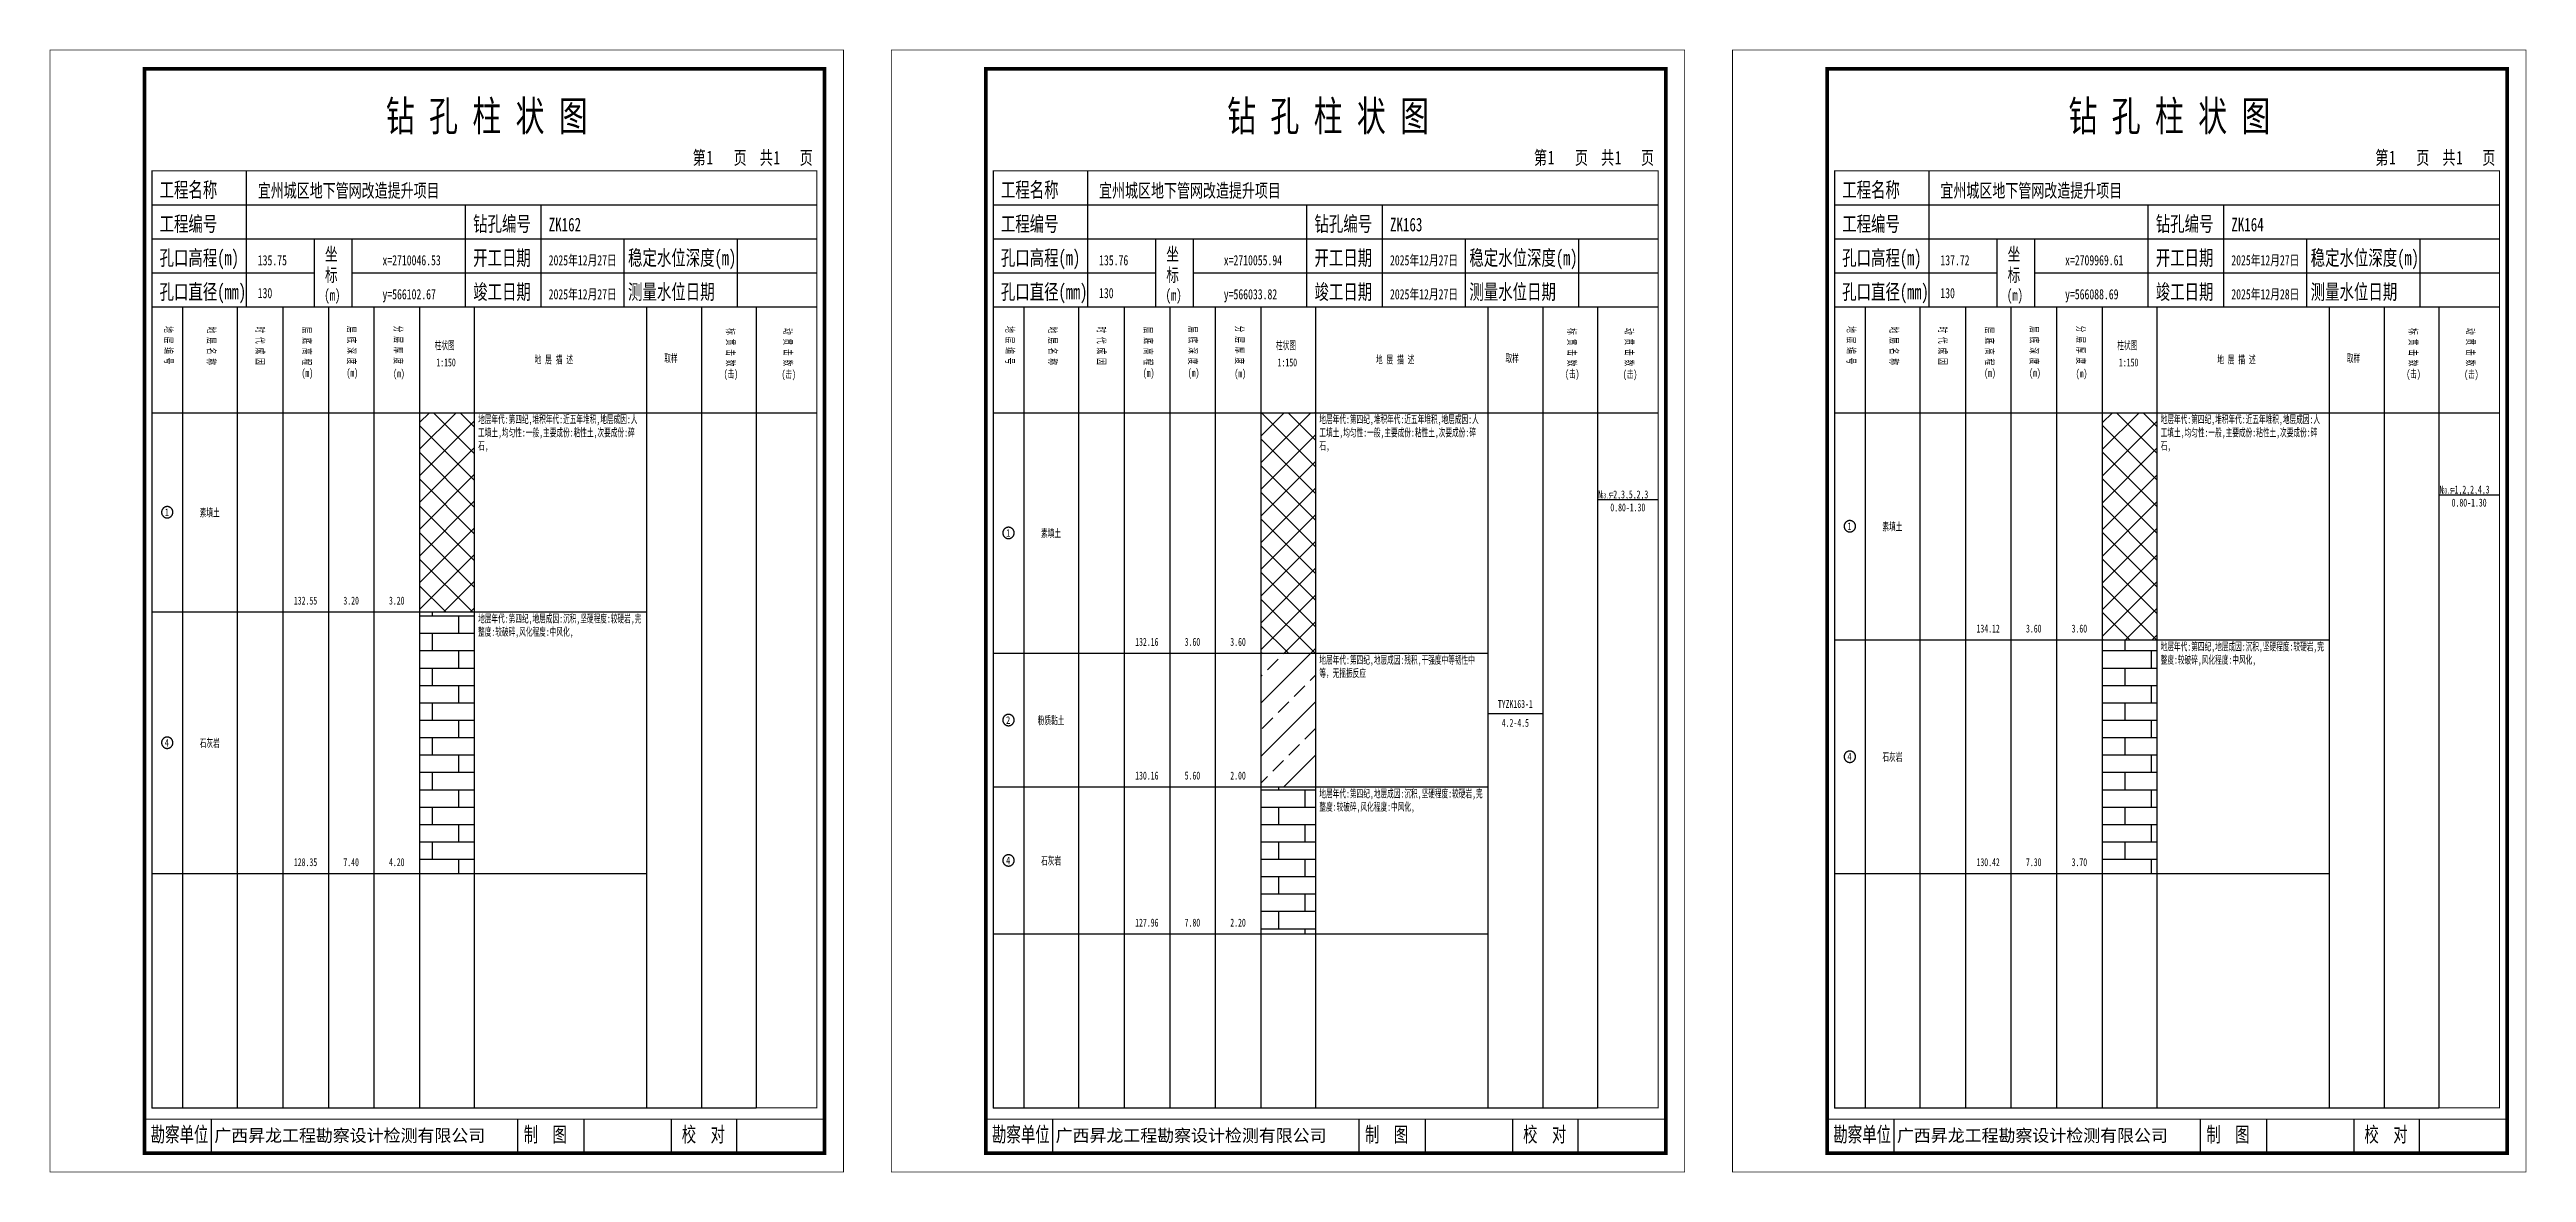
# Model space of a CAD drawing. Header units: millimetres. Extents: x 0 to 2711117, y 0 to 567555.
# Drawn here: x 38525 to 39180, y 0 to 297 of the extents above; entities that cross this region are included whole.
import ezdxf
from ezdxf.enums import TextEntityAlignment as Align

# ---------------------------------------------------------------- set-up
doc = ezdxf.new("R2010")
doc.units = ezdxf.units.MM
doc.layers.add('GICAD_POU_TEXTS', color=7, linetype='Continuous')
doc.layers.add('勘察点图例', color=7, linetype='Continuous')
doc.styles.add('HEAD_FONT', font='simfang.ttf', dxfattribs={"width": 0.6})
doc.styles.add('HEAD_FONT2', font='simfang.ttf', dxfattribs={"width": 0.6})
doc.styles.add('HT', font='simhei.ttf')
doc.styles.add('LZ_FONT', font='simfang.ttf', dxfattribs={"width": 0.7, "height": 8})
doc.styles.add('成果图图块', font='simfang.ttf', dxfattribs={"height": 2.5})
doc.styles.add('成果图表体', font='simfang.ttf', dxfattribs={"width": 0.6, "height": 2.1})
pattern_1 = [(45, (0, 0), (-3.5355339, 3.5355339), []), (135, (0, 0), (-3.5355339, -3.5355339), [])]
pattern_2 = [(0, (0, 0), (0, 4.6), []), (90, (0, 0), (-7, 4.6), [4.6, -4.6])]

# ---------------------------------------------------------------- blocks, each defined once
blk = doc.blocks.new('ZK162')
for p, q in [((52, 229), (52, 265)), ((27, 256), (203, 256)), ((110, 229), (110, 256)), ((130, 229), (130, 256)), ((27, 247), (203, 247)), ((70, 229), (70, 247)), ((80, 229), (80, 247)), ((152, 229), (152, 247)), ((182, 229), (182, 247)), ((27, 238), (70, 238)), ((80, 238), (203, 238)), ((27, 229), (35.05, 229)), ((35.05, 229), (35.05, 17)), ((35.05, 229), (49.53, 229)), ((49.53, 229), (49.53, 17)), ((49.53, 229), (61.6, 229)), ((61.6, 229), (61.6, 17)), ((61.6, 229), (73.68, 229)), ((73.68, 229), (73.68, 17)), ((73.68, 229), (85.75, 229)), ((85.75, 229), (85.75, 17)), ((85.75, 229), (97.82, 229)), ((97.82, 229), (97.82, 17)), ((97.82, 229), (112.3, 229)), ((112.3, 229), (112.3, 17)), ((112.3, 229), (157.93, 229)), ((157.93, 229), (157.93, 17)), ((157.93, 229), (172.42, 229)), ((172.42, 229), (172.42, 17)), ((172.42, 229), (186.9, 229)), ((186.9, 229), (186.9, 17)), ((186.9, 229), (203, 229)), ((27, 201), (203, 201)), ((27, 17), (35.05, 17)), ((35.05, 17), (49.53, 17)), ((42.74, 4.95), (42.74, 13.95)), ((42.74, 4.95), (42.74, 13.95)), ((49.53, 17), (61.6, 17)), ((61.6, 17), (73.68, 17)), ((73.68, 17), (85.75, 17)), ((85.75, 17), (97.82, 17)), ((97.82, 17), (112.3, 17)), ((112.3, 17), (157.93, 17)), ((123.83, 4.95), (123.83, 13.95)), ((141.38, 4.95), (141.38, 13.95)), ((157.93, 17), (172.42, 17)), ((164.48, 4.95), (164.48, 13.95)), ((172.42, 17), (186.9, 17)), ((181.84, 4.95), (181.84, 13.95)), ((181.84, 4.95), (181.84, 13.95))]:
    blk.add_line(p, q)
for points, const_width in [([(0, 0), (210, 0), (210, 297), (0, 297)], 0.25), ([(25, 5), (205, 5), (205, 292), (25, 292)], 1), ([(27, 265), (203, 265), (203, 17), (27, 17)], 0.3)]:
    blk.add_lwpolyline(points, close=True, dxfattribs=dict(const_width=const_width))
at = {"const_width": 0.3}
for points in [[(27, 229), (203, 229)], [(25, 14), (205, 14)]]:
    blk.add_lwpolyline(points, dxfattribs=at)
at = {"style": 'LZ_FONT', "width": 0.7}
for s, height, p in [('钻 孔 柱 状 图', 8, (88.9, 275.54)), ('第', 3.6, (170.12, 266.7)), ('1', 3.6, (173.78, 266.75)), ('页', 3.6, (180.96, 266.7)), ('共', 3.6, (187.88, 266.7)), ('1', 3.6, (191.54, 266.7)), ('页', 3.6, (198.44, 266.7)), ('工程名称', 4, (29, 258)), ('宜州城区地下管网改造提升项目', 3.6, (55, 258)), ('工程编号', 4, (29, 249)), ('钻孔编号', 4, (112, 249)), ('ZK162', 3.6, (132, 249)), ('孔口高程(m)', 4, (29, 240)), ('135.75', 2.7, (55, 240)), ('坐', 3.5, (72.79, 241.24)), ('x=2710046.53', 2.7, (88, 240)), ('开工日期', 4, (112, 240)), ('2025年12月27日', 2.7, (132, 240)), ('稳定水位深度(m)', 4, (153, 240)), ('标', 3.5, (72.79, 235.7)), ('孔口直径(mm)', 4, (29, 231)), ('130', 2.7, (54.98, 231.31)), ('(m) ', 3, (72.59, 230.65)), ('y=566102.67', 2.7, (88, 231)), ('竣工日期', 4, (112, 231)), ('2025年12月27日', 2.7, (132, 231)), ('测量水位日期', 4, (153, 231)), ('勘察单位', 4, (26.65, 7.95)), ('制  图', 4, (125.4, 7.95)), ('校  对', 4, (167.22, 7.95))]:
    blk.add_text(s, height=height, dxfattribs=at).set_placement(p)
at = {"style": 'HT'}
blk.add_text('广西昇龙工程勘察设计检测有限公司', height=3.2865, dxfattribs=at).set_placement((43.48, 8.02))
at = {"char_height": 2.1, "width": 22.806, "attachment_point": 1, "rotation": 270, "style": 'HEAD_FONT'}
for s, insert in [('地 层 编 号', (32.46, 223.92)), ('地 层 名 称', (43.79, 223.76)), ('时 代 成 因', (56.67, 223.83)), ('层 底 高 程', (69.07, 223.71)), ('层 底 深 度', (80.9, 223.91)), ('分 层 厚 度', (93.26, 224.01)), ('标 贯 击 数', (181.21, 223.37)), ('动 贯 击 数', (196.38, 223.43))]:
    blk.add_mtext(s, dxfattribs=dict(at, insert=insert))
at = {"char_height": 2.1, "attachment_point": 1}
for s, insert, width, style in [('柱状图', (101.82, 219.87), 7.855, 'HEAD_FONT2'), ('地 层 描 述', (128.29, 216.11), 22.0781, 'HEAD_FONT2'), ('取样', (162.58, 216.44), 7.855, 'HEAD_FONT2'), ('(m)', (66.58, 212.56), 4.7944, 'HEAD_FONT'), ('(m)', (78.47, 212.61), 4.7944, 'HEAD_FONT'), ('(m)', (90.81, 212.43), 4.7944, 'HEAD_FONT'), ('1:150', (102.26, 215.36), 6.9223, 'HEAD_FONT2'), ('(击)', (178.33, 212.31), 7.855, 'HEAD_FONT2'), ('(击)', (193.64, 212.22), 7.855, 'HEAD_FONT2')]:
    blk.add_mtext(s, dxfattribs=dict(at, insert=insert, width=width, style=style))
blk = doc.blocks.new('ZK162_0')
at = {"color": 7}
blk.add_polyline3d([(-1.5, 0.02, 0), (-1.5, -0.06, 0), (-1.49, -0.13, 0), (-1.48, -0.2, 0), (-1.47, -0.28, 0), (-1.46, -0.35, 0), (-1.44, -0.42, 0), (-1.41, -0.49, 0), (-1.39, -0.56, 0), (-1.36, -0.63, 0), (-1.32, -0.69, 0), (-1.29, -0.76, 0), (-1.25, -0.82, 0), (-1.2, -0.88, 0), (-1.16, -0.94, 0), (-1.11, -0.99, 0), (-1.06, -1.04, 0), (-1.01, -1.1, 0), (-0.95, -1.14, 0), (-0.89, -1.19, 0), (-0.83, -1.23, 0), (-0.77, -1.27, 0), (-0.71, -1.31, 0), (-0.64, -1.34, 0), (-0.57, -1.37, 0), (-0.51, -1.4, 0), (-0.44, -1.42, 0), (-0.36, -1.44, 0), (-0.29, -1.46, 0), (-0.22, -1.47, 0), (-0.15, -1.48, 0), (-0.07, -1.48, 0), (0, -1.48, 0), (0.07, -1.48, 0), (0.15, -1.48, 0), (0.22, -1.47, 0), (0.29, -1.46, 0), (0.36, -1.44, 0), (0.44, -1.42, 0), (0.51, -1.4, 0), (0.57, -1.37, 0), (0.64, -1.34, 0), (0.71, -1.31, 0), (0.77, -1.27, 0), (0.83, -1.23, 0), (0.89, -1.19, 0), (0.95, -1.14, 0), (1.01, -1.1, 0), (1.06, -1.04, 0), (1.11, -0.99, 0), (1.16, -0.94, 0), (1.2, -0.88, 0), (1.25, -0.82, 0), (1.29, -0.76, 0), (1.32, -0.69, 0), (1.36, -0.63, 0), (1.39, -0.56, 0), (1.41, -0.49, 0), (1.44, -0.42, 0), (1.46, -0.35, 0), (1.47, -0.28, 0), (1.48, -0.2, 0), (1.49, -0.13, 0), (1.5, -0.06, 0), (1.5, 0.02, 0), (1.5, 0.09, 0), (1.49, 0.16, 0), (1.48, 0.24, 0), (1.47, 0.31, 0), (1.46, 0.38, 0), (1.44, 0.45, 0), (1.41, 0.52, 0), (1.39, 0.59, 0), (1.36, 0.66, 0), (1.32, 0.72, 0), (1.29, 0.79, 0), (1.25, 0.85, 0), (1.2, 0.91, 0), (1.16, 0.97, 0), (1.11, 1.02, 0), (1.06, 1.08, 0), (1.01, 1.13, 0), (0.95, 1.18, 0), (0.89, 1.22, 0), (0.83, 1.26, 0), (0.77, 1.3, 0), (0.71, 1.34, 0), (0.64, 1.37, 0), (0.57, 1.4, 0), (0.51, 1.43, 0), (0.44, 1.45, 0), (0.36, 1.47, 0), (0.29, 1.49, 0), (0.22, 1.5, 0), (0.15, 1.51, 0), (0.07, 1.51, 0), (0, 1.52, 0), (-0.07, 1.51, 0), (-0.15, 1.51, 0), (-0.22, 1.5, 0), (-0.29, 1.49, 0), (-0.36, 1.47, 0), (-0.44, 1.45, 0), (-0.51, 1.43, 0), (-0.57, 1.4, 0), (-0.64, 1.37, 0), (-0.71, 1.34, 0), (-0.77, 1.3, 0), (-0.83, 1.26, 0), (-0.89, 1.22, 0), (-0.95, 1.18, 0), (-1.01, 1.13, 0), (-1.06, 1.08, 0), (-1.11, 1.02, 0), (-1.16, 0.97, 0), (-1.2, 0.91, 0), (-1.25, 0.85, 0), (-1.29, 0.79, 0), (-1.32, 0.72, 0), (-1.36, 0.66, 0), (-1.39, 0.59, 0), (-1.41, 0.52, 0), (-1.44, 0.45, 0), (-1.46, 0.38, 0), (-1.47, 0.31, 0), (-1.48, 0.24, 0), (-1.49, 0.16, 0), (-1.5, 0.09, 0), (-1.5, 0.02, 0)], dxfattribs=at)
at = {"layer": 'GICAD_POU_TEXTS', "color": 7, "style": '成果图图块', "width": 0.7}
blk.add_text('1', height=2, dxfattribs=at).set_placement((-0.09, -0.99), align=Align.CENTER)
blk = doc.blocks.new('ZK162_1')
at = {"color": 7}
blk.add_polyline3d([(-1.5, 0.02, 0), (-1.5, -0.06, 0), (-1.49, -0.13, 0), (-1.48, -0.2, 0), (-1.47, -0.28, 0), (-1.46, -0.35, 0), (-1.44, -0.42, 0), (-1.41, -0.49, 0), (-1.39, -0.56, 0), (-1.36, -0.63, 0), (-1.32, -0.69, 0), (-1.29, -0.76, 0), (-1.25, -0.82, 0), (-1.2, -0.88, 0), (-1.16, -0.94, 0), (-1.11, -0.99, 0), (-1.06, -1.04, 0), (-1.01, -1.1, 0), (-0.95, -1.14, 0), (-0.89, -1.19, 0), (-0.83, -1.23, 0), (-0.77, -1.27, 0), (-0.71, -1.31, 0), (-0.64, -1.34, 0), (-0.57, -1.37, 0), (-0.51, -1.4, 0), (-0.44, -1.42, 0), (-0.36, -1.44, 0), (-0.29, -1.46, 0), (-0.22, -1.47, 0), (-0.15, -1.48, 0), (-0.07, -1.48, 0), (0, -1.48, 0), (0.07, -1.48, 0), (0.15, -1.48, 0), (0.22, -1.47, 0), (0.29, -1.46, 0), (0.36, -1.44, 0), (0.44, -1.42, 0), (0.51, -1.4, 0), (0.57, -1.37, 0), (0.64, -1.34, 0), (0.71, -1.31, 0), (0.77, -1.27, 0), (0.83, -1.23, 0), (0.89, -1.19, 0), (0.95, -1.14, 0), (1.01, -1.1, 0), (1.06, -1.04, 0), (1.11, -0.99, 0), (1.16, -0.94, 0), (1.2, -0.88, 0), (1.25, -0.82, 0), (1.29, -0.76, 0), (1.32, -0.69, 0), (1.36, -0.63, 0), (1.39, -0.56, 0), (1.41, -0.49, 0), (1.44, -0.42, 0), (1.46, -0.35, 0), (1.47, -0.28, 0), (1.48, -0.2, 0), (1.49, -0.13, 0), (1.5, -0.06, 0), (1.5, 0.02, 0), (1.5, 0.09, 0), (1.49, 0.16, 0), (1.48, 0.24, 0), (1.47, 0.31, 0), (1.46, 0.38, 0), (1.44, 0.45, 0), (1.41, 0.52, 0), (1.39, 0.59, 0), (1.36, 0.66, 0), (1.32, 0.72, 0), (1.29, 0.79, 0), (1.25, 0.85, 0), (1.2, 0.91, 0), (1.16, 0.97, 0), (1.11, 1.02, 0), (1.06, 1.08, 0), (1.01, 1.13, 0), (0.95, 1.18, 0), (0.89, 1.22, 0), (0.83, 1.26, 0), (0.77, 1.3, 0), (0.71, 1.34, 0), (0.64, 1.37, 0), (0.57, 1.4, 0), (0.51, 1.43, 0), (0.44, 1.45, 0), (0.36, 1.47, 0), (0.29, 1.49, 0), (0.22, 1.5, 0), (0.15, 1.51, 0), (0.07, 1.51, 0), (0, 1.52, 0), (-0.07, 1.51, 0), (-0.15, 1.51, 0), (-0.22, 1.5, 0), (-0.29, 1.49, 0), (-0.36, 1.47, 0), (-0.44, 1.45, 0), (-0.51, 1.43, 0), (-0.57, 1.4, 0), (-0.64, 1.37, 0), (-0.71, 1.34, 0), (-0.77, 1.3, 0), (-0.83, 1.26, 0), (-0.89, 1.22, 0), (-0.95, 1.18, 0), (-1.01, 1.13, 0), (-1.06, 1.08, 0), (-1.11, 1.02, 0), (-1.16, 0.97, 0), (-1.2, 0.91, 0), (-1.25, 0.85, 0), (-1.29, 0.79, 0), (-1.32, 0.72, 0), (-1.36, 0.66, 0), (-1.39, 0.59, 0), (-1.41, 0.52, 0), (-1.44, 0.45, 0), (-1.46, 0.38, 0), (-1.47, 0.31, 0), (-1.48, 0.24, 0), (-1.49, 0.16, 0), (-1.5, 0.09, 0), (-1.5, 0.02, 0)], dxfattribs=at)
at = {"layer": 'GICAD_POU_TEXTS', "color": 7, "style": '成果图图块', "width": 0.7}
blk.add_text('4', height=2, dxfattribs=at).set_placement((-0.09, -0.99), align=Align.CENTER)
blk = doc.blocks.new('ZK163')
for p, q in [((52, 229), (52, 265)), ((27, 256), (203, 256)), ((110, 229), (110, 256)), ((130, 229), (130, 256)), ((27, 247), (203, 247)), ((70, 229), (70, 247)), ((80, 229), (80, 247)), ((152, 229), (152, 247)), ((182, 229), (182, 247)), ((27, 238), (70, 238)), ((80, 238), (203, 238)), ((27, 229), (35.05, 229)), ((35.05, 229), (35.05, 17)), ((35.05, 229), (49.53, 229)), ((49.53, 229), (49.53, 17)), ((49.53, 229), (61.6, 229)), ((61.6, 229), (61.6, 17)), ((61.6, 229), (73.68, 229)), ((73.68, 229), (73.68, 17)), ((73.68, 229), (85.75, 229)), ((85.75, 229), (85.75, 17)), ((85.75, 229), (97.82, 229)), ((97.82, 229), (97.82, 17)), ((97.82, 229), (112.3, 229)), ((112.3, 229), (112.3, 17)), ((112.3, 229), (157.93, 229)), ((157.93, 229), (157.93, 17)), ((157.93, 229), (172.42, 229)), ((172.42, 229), (172.42, 17)), ((172.42, 229), (186.9, 229)), ((186.9, 229), (186.9, 17)), ((186.9, 229), (203, 229)), ((27, 201), (203, 201)), ((27, 17), (35.05, 17)), ((35.05, 17), (49.53, 17)), ((42.74, 4.95), (42.74, 13.95)), ((42.74, 4.95), (42.74, 13.95)), ((49.53, 17), (61.6, 17)), ((61.6, 17), (73.68, 17)), ((73.68, 17), (85.75, 17)), ((85.75, 17), (97.82, 17)), ((97.82, 17), (112.3, 17)), ((112.3, 17), (157.93, 17)), ((123.83, 4.95), (123.83, 13.95)), ((141.38, 4.95), (141.38, 13.95)), ((157.93, 17), (172.42, 17)), ((164.48, 4.95), (164.48, 13.95)), ((172.42, 17), (186.9, 17)), ((181.84, 4.95), (181.84, 13.95)), ((181.84, 4.95), (181.84, 13.95))]:
    blk.add_line(p, q)
for points, const_width in [([(0, 0), (210, 0), (210, 297), (0, 297)], 0.25), ([(25, 5), (205, 5), (205, 292), (25, 292)], 1), ([(27, 265), (203, 265), (203, 17), (27, 17)], 0.3)]:
    blk.add_lwpolyline(points, close=True, dxfattribs=dict(const_width=const_width))
at = {"const_width": 0.3}
for points in [[(27, 229), (203, 229)], [(25, 14), (205, 14)]]:
    blk.add_lwpolyline(points, dxfattribs=at)
at = {"style": 'LZ_FONT', "width": 0.7}
for s, height, p in [('钻 孔 柱 状 图', 8, (88.9, 275.54)), ('第', 3.6, (170.12, 266.7)), ('1', 3.6, (173.78, 266.75)), ('页', 3.6, (180.96, 266.7)), ('共', 3.6, (187.88, 266.7)), ('1', 3.6, (191.54, 266.7)), ('页', 3.6, (198.44, 266.7)), ('工程名称', 4, (29, 258)), ('宜州城区地下管网改造提升项目', 3.6, (55, 258)), ('工程编号', 4, (29, 249)), ('钻孔编号', 4, (112, 249)), ('ZK163', 3.6, (132, 249)), ('孔口高程(m)', 4, (29, 240)), ('135.76', 2.7, (55, 240)), ('坐', 3.5, (72.79, 241.24)), ('x=2710055.94', 2.7, (88, 240)), ('开工日期', 4, (112, 240)), ('2025年12月27日', 2.7, (132, 240)), ('稳定水位深度(m)', 4, (153, 240)), ('标', 3.5, (72.79, 235.7)), ('孔口直径(mm)', 4, (29, 231)), ('130', 2.7, (54.98, 231.31)), ('(m) ', 3, (72.59, 230.65)), ('y=566033.82', 2.7, (88, 231)), ('竣工日期', 4, (112, 231)), ('2025年12月27日', 2.7, (132, 231)), ('测量水位日期', 4, (153, 231)), ('勘察单位', 4, (26.65, 7.95)), ('制  图', 4, (125.4, 7.95)), ('校  对', 4, (167.22, 7.95))]:
    blk.add_text(s, height=height, dxfattribs=at).set_placement(p)
at = {"style": 'HT'}
blk.add_text('广西昇龙工程勘察设计检测有限公司', height=3.2865, dxfattribs=at).set_placement((43.48, 8.02))
at = {"char_height": 2.1, "width": 22.806, "attachment_point": 1, "rotation": 270, "style": 'HEAD_FONT'}
for s, insert in [('地 层 编 号', (32.46, 223.92)), ('地 层 名 称', (43.79, 223.76)), ('时 代 成 因', (56.67, 223.83)), ('层 底 高 程', (69.07, 223.71)), ('层 底 深 度', (80.9, 223.91)), ('分 层 厚 度', (93.26, 224.01)), ('标 贯 击 数', (181.21, 223.37)), ('动 贯 击 数', (196.38, 223.43))]:
    blk.add_mtext(s, dxfattribs=dict(at, insert=insert))
at = {"char_height": 2.1, "attachment_point": 1}
for s, insert, width, style in [('柱状图', (101.82, 219.87), 7.855, 'HEAD_FONT2'), ('地 层 描 述', (128.29, 216.11), 22.0781, 'HEAD_FONT2'), ('取样', (162.58, 216.44), 7.855, 'HEAD_FONT2'), ('(m)', (66.58, 212.56), 4.7944, 'HEAD_FONT'), ('(m)', (78.47, 212.61), 4.7944, 'HEAD_FONT'), ('(m)', (90.81, 212.43), 4.7944, 'HEAD_FONT'), ('1:150', (102.26, 215.36), 6.9223, 'HEAD_FONT2'), ('(击)', (178.33, 212.31), 7.855, 'HEAD_FONT2'), ('(击)', (193.64, 212.22), 7.855, 'HEAD_FONT2')]:
    blk.add_mtext(s, dxfattribs=dict(at, insert=insert, width=width, style=style))
blk = doc.blocks.new('ZK163_0')
at = {"color": 7}
blk.add_polyline3d([(-1.5, 0.02, 0), (-1.5, -0.06, 0), (-1.49, -0.13, 0), (-1.48, -0.2, 0), (-1.47, -0.28, 0), (-1.46, -0.35, 0), (-1.44, -0.42, 0), (-1.41, -0.49, 0), (-1.39, -0.56, 0), (-1.36, -0.63, 0), (-1.32, -0.69, 0), (-1.29, -0.76, 0), (-1.25, -0.82, 0), (-1.2, -0.88, 0), (-1.16, -0.94, 0), (-1.11, -0.99, 0), (-1.06, -1.04, 0), (-1.01, -1.1, 0), (-0.95, -1.14, 0), (-0.89, -1.19, 0), (-0.83, -1.23, 0), (-0.77, -1.27, 0), (-0.71, -1.31, 0), (-0.64, -1.34, 0), (-0.57, -1.37, 0), (-0.51, -1.4, 0), (-0.44, -1.42, 0), (-0.36, -1.44, 0), (-0.29, -1.46, 0), (-0.22, -1.47, 0), (-0.15, -1.48, 0), (-0.07, -1.48, 0), (0, -1.48, 0), (0.07, -1.48, 0), (0.15, -1.48, 0), (0.22, -1.47, 0), (0.29, -1.46, 0), (0.36, -1.44, 0), (0.44, -1.42, 0), (0.51, -1.4, 0), (0.57, -1.37, 0), (0.64, -1.34, 0), (0.71, -1.31, 0), (0.77, -1.27, 0), (0.83, -1.23, 0), (0.89, -1.19, 0), (0.95, -1.14, 0), (1.01, -1.1, 0), (1.06, -1.04, 0), (1.11, -0.99, 0), (1.16, -0.94, 0), (1.2, -0.88, 0), (1.25, -0.82, 0), (1.29, -0.76, 0), (1.32, -0.69, 0), (1.36, -0.63, 0), (1.39, -0.56, 0), (1.41, -0.49, 0), (1.44, -0.42, 0), (1.46, -0.35, 0), (1.47, -0.28, 0), (1.48, -0.2, 0), (1.49, -0.13, 0), (1.5, -0.06, 0), (1.5, 0.02, 0), (1.5, 0.09, 0), (1.49, 0.16, 0), (1.48, 0.24, 0), (1.47, 0.31, 0), (1.46, 0.38, 0), (1.44, 0.45, 0), (1.41, 0.52, 0), (1.39, 0.59, 0), (1.36, 0.66, 0), (1.32, 0.72, 0), (1.29, 0.79, 0), (1.25, 0.85, 0), (1.2, 0.91, 0), (1.16, 0.97, 0), (1.11, 1.02, 0), (1.06, 1.08, 0), (1.01, 1.13, 0), (0.95, 1.18, 0), (0.89, 1.22, 0), (0.83, 1.26, 0), (0.77, 1.3, 0), (0.71, 1.34, 0), (0.64, 1.37, 0), (0.57, 1.4, 0), (0.51, 1.43, 0), (0.44, 1.45, 0), (0.36, 1.47, 0), (0.29, 1.49, 0), (0.22, 1.5, 0), (0.15, 1.51, 0), (0.07, 1.51, 0), (0, 1.52, 0), (-0.07, 1.51, 0), (-0.15, 1.51, 0), (-0.22, 1.5, 0), (-0.29, 1.49, 0), (-0.36, 1.47, 0), (-0.44, 1.45, 0), (-0.51, 1.43, 0), (-0.57, 1.4, 0), (-0.64, 1.37, 0), (-0.71, 1.34, 0), (-0.77, 1.3, 0), (-0.83, 1.26, 0), (-0.89, 1.22, 0), (-0.95, 1.18, 0), (-1.01, 1.13, 0), (-1.06, 1.08, 0), (-1.11, 1.02, 0), (-1.16, 0.97, 0), (-1.2, 0.91, 0), (-1.25, 0.85, 0), (-1.29, 0.79, 0), (-1.32, 0.72, 0), (-1.36, 0.66, 0), (-1.39, 0.59, 0), (-1.41, 0.52, 0), (-1.44, 0.45, 0), (-1.46, 0.38, 0), (-1.47, 0.31, 0), (-1.48, 0.24, 0), (-1.49, 0.16, 0), (-1.5, 0.09, 0), (-1.5, 0.02, 0)], dxfattribs=at)
at = {"layer": 'GICAD_POU_TEXTS', "color": 7, "style": '成果图图块', "width": 0.7}
blk.add_text('1', height=2, dxfattribs=at).set_placement((-0.09, -0.99), align=Align.CENTER)
blk = doc.blocks.new('ZK163_1')
at = {"color": 7}
blk.add_polyline3d([(-1.5, 0.02, 0), (-1.5, -0.06, 0), (-1.49, -0.13, 0), (-1.48, -0.2, 0), (-1.47, -0.28, 0), (-1.46, -0.35, 0), (-1.44, -0.42, 0), (-1.41, -0.49, 0), (-1.39, -0.56, 0), (-1.36, -0.63, 0), (-1.32, -0.69, 0), (-1.29, -0.76, 0), (-1.25, -0.82, 0), (-1.2, -0.88, 0), (-1.16, -0.94, 0), (-1.11, -0.99, 0), (-1.06, -1.04, 0), (-1.01, -1.1, 0), (-0.95, -1.14, 0), (-0.89, -1.19, 0), (-0.83, -1.23, 0), (-0.77, -1.27, 0), (-0.71, -1.31, 0), (-0.64, -1.34, 0), (-0.57, -1.37, 0), (-0.51, -1.4, 0), (-0.44, -1.42, 0), (-0.36, -1.44, 0), (-0.29, -1.46, 0), (-0.22, -1.47, 0), (-0.15, -1.48, 0), (-0.07, -1.48, 0), (0, -1.48, 0), (0.07, -1.48, 0), (0.15, -1.48, 0), (0.22, -1.47, 0), (0.29, -1.46, 0), (0.36, -1.44, 0), (0.44, -1.42, 0), (0.51, -1.4, 0), (0.57, -1.37, 0), (0.64, -1.34, 0), (0.71, -1.31, 0), (0.77, -1.27, 0), (0.83, -1.23, 0), (0.89, -1.19, 0), (0.95, -1.14, 0), (1.01, -1.1, 0), (1.06, -1.04, 0), (1.11, -0.99, 0), (1.16, -0.94, 0), (1.2, -0.88, 0), (1.25, -0.82, 0), (1.29, -0.76, 0), (1.32, -0.69, 0), (1.36, -0.63, 0), (1.39, -0.56, 0), (1.41, -0.49, 0), (1.44, -0.42, 0), (1.46, -0.35, 0), (1.47, -0.28, 0), (1.48, -0.2, 0), (1.49, -0.13, 0), (1.5, -0.06, 0), (1.5, 0.02, 0), (1.5, 0.09, 0), (1.49, 0.16, 0), (1.48, 0.24, 0), (1.47, 0.31, 0), (1.46, 0.38, 0), (1.44, 0.45, 0), (1.41, 0.52, 0), (1.39, 0.59, 0), (1.36, 0.66, 0), (1.32, 0.72, 0), (1.29, 0.79, 0), (1.25, 0.85, 0), (1.2, 0.91, 0), (1.16, 0.97, 0), (1.11, 1.02, 0), (1.06, 1.08, 0), (1.01, 1.13, 0), (0.95, 1.18, 0), (0.89, 1.22, 0), (0.83, 1.26, 0), (0.77, 1.3, 0), (0.71, 1.34, 0), (0.64, 1.37, 0), (0.57, 1.4, 0), (0.51, 1.43, 0), (0.44, 1.45, 0), (0.36, 1.47, 0), (0.29, 1.49, 0), (0.22, 1.5, 0), (0.15, 1.51, 0), (0.07, 1.51, 0), (0, 1.52, 0), (-0.07, 1.51, 0), (-0.15, 1.51, 0), (-0.22, 1.5, 0), (-0.29, 1.49, 0), (-0.36, 1.47, 0), (-0.44, 1.45, 0), (-0.51, 1.43, 0), (-0.57, 1.4, 0), (-0.64, 1.37, 0), (-0.71, 1.34, 0), (-0.77, 1.3, 0), (-0.83, 1.26, 0), (-0.89, 1.22, 0), (-0.95, 1.18, 0), (-1.01, 1.13, 0), (-1.06, 1.08, 0), (-1.11, 1.02, 0), (-1.16, 0.97, 0), (-1.2, 0.91, 0), (-1.25, 0.85, 0), (-1.29, 0.79, 0), (-1.32, 0.72, 0), (-1.36, 0.66, 0), (-1.39, 0.59, 0), (-1.41, 0.52, 0), (-1.44, 0.45, 0), (-1.46, 0.38, 0), (-1.47, 0.31, 0), (-1.48, 0.24, 0), (-1.49, 0.16, 0), (-1.5, 0.09, 0), (-1.5, 0.02, 0)], dxfattribs=at)
at = {"layer": 'GICAD_POU_TEXTS', "color": 7, "style": '成果图图块', "width": 0.7}
blk.add_text('2', height=2, dxfattribs=at).set_placement((-0.09, -0.99), align=Align.CENTER)
blk = doc.blocks.new('ZK163_2')
at = {"color": 7}
blk.add_polyline3d([(-1.5, 0.02, 0), (-1.5, -0.06, 0), (-1.49, -0.13, 0), (-1.48, -0.2, 0), (-1.47, -0.28, 0), (-1.46, -0.35, 0), (-1.44, -0.42, 0), (-1.41, -0.49, 0), (-1.39, -0.56, 0), (-1.36, -0.63, 0), (-1.32, -0.69, 0), (-1.29, -0.76, 0), (-1.25, -0.82, 0), (-1.2, -0.88, 0), (-1.16, -0.94, 0), (-1.11, -0.99, 0), (-1.06, -1.04, 0), (-1.01, -1.1, 0), (-0.95, -1.14, 0), (-0.89, -1.19, 0), (-0.83, -1.23, 0), (-0.77, -1.27, 0), (-0.71, -1.31, 0), (-0.64, -1.34, 0), (-0.57, -1.37, 0), (-0.51, -1.4, 0), (-0.44, -1.42, 0), (-0.36, -1.44, 0), (-0.29, -1.46, 0), (-0.22, -1.47, 0), (-0.15, -1.48, 0), (-0.07, -1.48, 0), (0, -1.48, 0), (0.07, -1.48, 0), (0.15, -1.48, 0), (0.22, -1.47, 0), (0.29, -1.46, 0), (0.36, -1.44, 0), (0.44, -1.42, 0), (0.51, -1.4, 0), (0.57, -1.37, 0), (0.64, -1.34, 0), (0.71, -1.31, 0), (0.77, -1.27, 0), (0.83, -1.23, 0), (0.89, -1.19, 0), (0.95, -1.14, 0), (1.01, -1.1, 0), (1.06, -1.04, 0), (1.11, -0.99, 0), (1.16, -0.94, 0), (1.2, -0.88, 0), (1.25, -0.82, 0), (1.29, -0.76, 0), (1.32, -0.69, 0), (1.36, -0.63, 0), (1.39, -0.56, 0), (1.41, -0.49, 0), (1.44, -0.42, 0), (1.46, -0.35, 0), (1.47, -0.28, 0), (1.48, -0.2, 0), (1.49, -0.13, 0), (1.5, -0.06, 0), (1.5, 0.02, 0), (1.5, 0.09, 0), (1.49, 0.16, 0), (1.48, 0.24, 0), (1.47, 0.31, 0), (1.46, 0.38, 0), (1.44, 0.45, 0), (1.41, 0.52, 0), (1.39, 0.59, 0), (1.36, 0.66, 0), (1.32, 0.72, 0), (1.29, 0.79, 0), (1.25, 0.85, 0), (1.2, 0.91, 0), (1.16, 0.97, 0), (1.11, 1.02, 0), (1.06, 1.08, 0), (1.01, 1.13, 0), (0.95, 1.18, 0), (0.89, 1.22, 0), (0.83, 1.26, 0), (0.77, 1.3, 0), (0.71, 1.34, 0), (0.64, 1.37, 0), (0.57, 1.4, 0), (0.51, 1.43, 0), (0.44, 1.45, 0), (0.36, 1.47, 0), (0.29, 1.49, 0), (0.22, 1.5, 0), (0.15, 1.51, 0), (0.07, 1.51, 0), (0, 1.52, 0), (-0.07, 1.51, 0), (-0.15, 1.51, 0), (-0.22, 1.5, 0), (-0.29, 1.49, 0), (-0.36, 1.47, 0), (-0.44, 1.45, 0), (-0.51, 1.43, 0), (-0.57, 1.4, 0), (-0.64, 1.37, 0), (-0.71, 1.34, 0), (-0.77, 1.3, 0), (-0.83, 1.26, 0), (-0.89, 1.22, 0), (-0.95, 1.18, 0), (-1.01, 1.13, 0), (-1.06, 1.08, 0), (-1.11, 1.02, 0), (-1.16, 0.97, 0), (-1.2, 0.91, 0), (-1.25, 0.85, 0), (-1.29, 0.79, 0), (-1.32, 0.72, 0), (-1.36, 0.66, 0), (-1.39, 0.59, 0), (-1.41, 0.52, 0), (-1.44, 0.45, 0), (-1.46, 0.38, 0), (-1.47, 0.31, 0), (-1.48, 0.24, 0), (-1.49, 0.16, 0), (-1.5, 0.09, 0), (-1.5, 0.02, 0)], dxfattribs=at)
at = {"layer": 'GICAD_POU_TEXTS', "color": 7, "style": '成果图图块', "width": 0.7}
blk.add_text('4', height=2, dxfattribs=at).set_placement((-0.09, -0.99), align=Align.CENTER)
blk = doc.blocks.new('ZK164')
for p, q in [((52, 229), (52, 265)), ((27, 256), (203, 256)), ((110, 229), (110, 256)), ((130, 229), (130, 256)), ((27, 247), (203, 247)), ((70, 229), (70, 247)), ((80, 229), (80, 247)), ((152, 229), (152, 247)), ((182, 229), (182, 247)), ((27, 238), (70, 238)), ((80, 238), (203, 238)), ((27, 229), (35.05, 229)), ((35.05, 229), (35.05, 17)), ((35.05, 229), (49.53, 229)), ((49.53, 229), (49.53, 17)), ((49.53, 229), (61.6, 229)), ((61.6, 229), (61.6, 17)), ((61.6, 229), (73.68, 229)), ((73.68, 229), (73.68, 17)), ((73.68, 229), (85.75, 229)), ((85.75, 229), (85.75, 17)), ((85.75, 229), (97.82, 229)), ((97.82, 229), (97.82, 17)), ((97.82, 229), (112.3, 229)), ((112.3, 229), (112.3, 17)), ((112.3, 229), (157.93, 229)), ((157.93, 229), (157.93, 17)), ((157.93, 229), (172.42, 229)), ((172.42, 229), (172.42, 17)), ((172.42, 229), (186.9, 229)), ((186.9, 229), (186.9, 17)), ((186.9, 229), (203, 229)), ((27, 201), (203, 201)), ((27, 17), (35.05, 17)), ((35.05, 17), (49.53, 17)), ((42.74, 4.95), (42.74, 13.95)), ((42.74, 4.95), (42.74, 13.95)), ((49.53, 17), (61.6, 17)), ((61.6, 17), (73.68, 17)), ((73.68, 17), (85.75, 17)), ((85.75, 17), (97.82, 17)), ((97.82, 17), (112.3, 17)), ((112.3, 17), (157.93, 17)), ((123.83, 4.95), (123.83, 13.95)), ((141.38, 4.95), (141.38, 13.95)), ((157.93, 17), (172.42, 17)), ((164.48, 4.95), (164.48, 13.95)), ((172.42, 17), (186.9, 17)), ((181.84, 4.95), (181.84, 13.95)), ((181.84, 4.95), (181.84, 13.95))]:
    blk.add_line(p, q)
for points, const_width in [([(0, 0), (210, 0), (210, 297), (0, 297)], 0.25), ([(25, 5), (205, 5), (205, 292), (25, 292)], 1), ([(27, 265), (203, 265), (203, 17), (27, 17)], 0.3)]:
    blk.add_lwpolyline(points, close=True, dxfattribs=dict(const_width=const_width))
at = {"const_width": 0.3}
for points in [[(27, 229), (203, 229)], [(25, 14), (205, 14)]]:
    blk.add_lwpolyline(points, dxfattribs=at)
at = {"style": 'LZ_FONT', "width": 0.7}
for s, height, p in [('钻 孔 柱 状 图', 8, (88.9, 275.54)), ('第', 3.6, (170.12, 266.7)), ('1', 3.6, (173.78, 266.75)), ('页', 3.6, (180.96, 266.7)), ('共', 3.6, (187.88, 266.7)), ('1', 3.6, (191.54, 266.7)), ('页', 3.6, (198.44, 266.7)), ('工程名称', 4, (29, 258)), ('宜州城区地下管网改造提升项目', 3.6, (55, 258)), ('工程编号', 4, (29, 249)), ('钻孔编号', 4, (112, 249)), ('ZK164', 3.6, (132, 249)), ('孔口高程(m)', 4, (29, 240)), ('137.72', 2.7, (55, 240)), ('坐', 3.5, (72.79, 241.24)), ('x=2709969.61', 2.7, (88, 240)), ('开工日期', 4, (112, 240)), ('2025年12月27日', 2.7, (132, 240)), ('稳定水位深度(m)', 4, (153, 240)), ('标', 3.5, (72.79, 235.7)), ('孔口直径(mm)', 4, (29, 231)), ('130', 2.7, (54.98, 231.31)), ('(m) ', 3, (72.59, 230.65)), ('y=566088.69', 2.7, (88, 231)), ('竣工日期', 4, (112, 231)), ('2025年12月28日', 2.7, (132, 231)), ('测量水位日期', 4, (153, 231)), ('勘察单位', 4, (26.65, 7.95)), ('制  图', 4, (125.4, 7.95)), ('校  对', 4, (167.22, 7.95))]:
    blk.add_text(s, height=height, dxfattribs=at).set_placement(p)
at = {"style": 'HT'}
blk.add_text('广西昇龙工程勘察设计检测有限公司', height=3.2865, dxfattribs=at).set_placement((43.48, 8.02))
at = {"char_height": 2.1, "width": 22.806, "attachment_point": 1, "rotation": 270, "style": 'HEAD_FONT'}
for s, insert in [('地 层 编 号', (32.46, 223.92)), ('地 层 名 称', (43.79, 223.76)), ('时 代 成 因', (56.67, 223.83)), ('层 底 高 程', (69.07, 223.71)), ('层 底 深 度', (80.9, 223.91)), ('分 层 厚 度', (93.26, 224.01)), ('标 贯 击 数', (181.21, 223.37)), ('动 贯 击 数', (196.38, 223.43))]:
    blk.add_mtext(s, dxfattribs=dict(at, insert=insert))
at = {"char_height": 2.1, "attachment_point": 1}
for s, insert, width, style in [('柱状图', (101.82, 219.87), 7.855, 'HEAD_FONT2'), ('地 层 描 述', (128.29, 216.11), 22.0781, 'HEAD_FONT2'), ('取样', (162.58, 216.44), 7.855, 'HEAD_FONT2'), ('(m)', (66.58, 212.56), 4.7944, 'HEAD_FONT'), ('(m)', (78.47, 212.61), 4.7944, 'HEAD_FONT'), ('(m)', (90.81, 212.43), 4.7944, 'HEAD_FONT'), ('1:150', (102.26, 215.36), 6.9223, 'HEAD_FONT2'), ('(击)', (178.33, 212.31), 7.855, 'HEAD_FONT2'), ('(击)', (193.64, 212.22), 7.855, 'HEAD_FONT2')]:
    blk.add_mtext(s, dxfattribs=dict(at, insert=insert, width=width, style=style))
blk = doc.blocks.new('ZK164_0')
at = {"color": 7}
blk.add_polyline3d([(-1.5, 0.02, 0), (-1.5, -0.06, 0), (-1.49, -0.13, 0), (-1.48, -0.2, 0), (-1.47, -0.28, 0), (-1.46, -0.35, 0), (-1.44, -0.42, 0), (-1.41, -0.49, 0), (-1.39, -0.56, 0), (-1.36, -0.63, 0), (-1.32, -0.69, 0), (-1.29, -0.76, 0), (-1.25, -0.82, 0), (-1.2, -0.88, 0), (-1.16, -0.94, 0), (-1.11, -0.99, 0), (-1.06, -1.04, 0), (-1.01, -1.1, 0), (-0.95, -1.14, 0), (-0.89, -1.19, 0), (-0.83, -1.23, 0), (-0.77, -1.27, 0), (-0.71, -1.31, 0), (-0.64, -1.34, 0), (-0.57, -1.37, 0), (-0.51, -1.4, 0), (-0.44, -1.42, 0), (-0.36, -1.44, 0), (-0.29, -1.46, 0), (-0.22, -1.47, 0), (-0.15, -1.48, 0), (-0.07, -1.48, 0), (0, -1.48, 0), (0.07, -1.48, 0), (0.15, -1.48, 0), (0.22, -1.47, 0), (0.29, -1.46, 0), (0.36, -1.44, 0), (0.44, -1.42, 0), (0.51, -1.4, 0), (0.57, -1.37, 0), (0.64, -1.34, 0), (0.71, -1.31, 0), (0.77, -1.27, 0), (0.83, -1.23, 0), (0.89, -1.19, 0), (0.95, -1.14, 0), (1.01, -1.1, 0), (1.06, -1.04, 0), (1.11, -0.99, 0), (1.16, -0.94, 0), (1.2, -0.88, 0), (1.25, -0.82, 0), (1.29, -0.76, 0), (1.32, -0.69, 0), (1.36, -0.63, 0), (1.39, -0.56, 0), (1.41, -0.49, 0), (1.44, -0.42, 0), (1.46, -0.35, 0), (1.47, -0.28, 0), (1.48, -0.2, 0), (1.49, -0.13, 0), (1.5, -0.06, 0), (1.5, 0.02, 0), (1.5, 0.09, 0), (1.49, 0.16, 0), (1.48, 0.24, 0), (1.47, 0.31, 0), (1.46, 0.38, 0), (1.44, 0.45, 0), (1.41, 0.52, 0), (1.39, 0.59, 0), (1.36, 0.66, 0), (1.32, 0.72, 0), (1.29, 0.79, 0), (1.25, 0.85, 0), (1.2, 0.91, 0), (1.16, 0.97, 0), (1.11, 1.02, 0), (1.06, 1.08, 0), (1.01, 1.13, 0), (0.95, 1.18, 0), (0.89, 1.22, 0), (0.83, 1.26, 0), (0.77, 1.3, 0), (0.71, 1.34, 0), (0.64, 1.37, 0), (0.57, 1.4, 0), (0.51, 1.43, 0), (0.44, 1.45, 0), (0.36, 1.47, 0), (0.29, 1.49, 0), (0.22, 1.5, 0), (0.15, 1.51, 0), (0.07, 1.51, 0), (0, 1.52, 0), (-0.07, 1.51, 0), (-0.15, 1.51, 0), (-0.22, 1.5, 0), (-0.29, 1.49, 0), (-0.36, 1.47, 0), (-0.44, 1.45, 0), (-0.51, 1.43, 0), (-0.57, 1.4, 0), (-0.64, 1.37, 0), (-0.71, 1.34, 0), (-0.77, 1.3, 0), (-0.83, 1.26, 0), (-0.89, 1.22, 0), (-0.95, 1.18, 0), (-1.01, 1.13, 0), (-1.06, 1.08, 0), (-1.11, 1.02, 0), (-1.16, 0.97, 0), (-1.2, 0.91, 0), (-1.25, 0.85, 0), (-1.29, 0.79, 0), (-1.32, 0.72, 0), (-1.36, 0.66, 0), (-1.39, 0.59, 0), (-1.41, 0.52, 0), (-1.44, 0.45, 0), (-1.46, 0.38, 0), (-1.47, 0.31, 0), (-1.48, 0.24, 0), (-1.49, 0.16, 0), (-1.5, 0.09, 0), (-1.5, 0.02, 0)], dxfattribs=at)
at = {"layer": 'GICAD_POU_TEXTS', "color": 7, "style": '成果图图块', "width": 0.7}
blk.add_text('1', height=2, dxfattribs=at).set_placement((-0.09, -0.99), align=Align.CENTER)
blk = doc.blocks.new('ZK164_1')
at = {"color": 7}
blk.add_polyline3d([(-1.5, 0.02, 0), (-1.5, -0.06, 0), (-1.49, -0.13, 0), (-1.48, -0.2, 0), (-1.47, -0.28, 0), (-1.46, -0.35, 0), (-1.44, -0.42, 0), (-1.41, -0.49, 0), (-1.39, -0.56, 0), (-1.36, -0.63, 0), (-1.32, -0.69, 0), (-1.29, -0.76, 0), (-1.25, -0.82, 0), (-1.2, -0.88, 0), (-1.16, -0.94, 0), (-1.11, -0.99, 0), (-1.06, -1.04, 0), (-1.01, -1.1, 0), (-0.95, -1.14, 0), (-0.89, -1.19, 0), (-0.83, -1.23, 0), (-0.77, -1.27, 0), (-0.71, -1.31, 0), (-0.64, -1.34, 0), (-0.57, -1.37, 0), (-0.51, -1.4, 0), (-0.44, -1.42, 0), (-0.36, -1.44, 0), (-0.29, -1.46, 0), (-0.22, -1.47, 0), (-0.15, -1.48, 0), (-0.07, -1.48, 0), (0, -1.48, 0), (0.07, -1.48, 0), (0.15, -1.48, 0), (0.22, -1.47, 0), (0.29, -1.46, 0), (0.36, -1.44, 0), (0.44, -1.42, 0), (0.51, -1.4, 0), (0.57, -1.37, 0), (0.64, -1.34, 0), (0.71, -1.31, 0), (0.77, -1.27, 0), (0.83, -1.23, 0), (0.89, -1.19, 0), (0.95, -1.14, 0), (1.01, -1.1, 0), (1.06, -1.04, 0), (1.11, -0.99, 0), (1.16, -0.94, 0), (1.2, -0.88, 0), (1.25, -0.82, 0), (1.29, -0.76, 0), (1.32, -0.69, 0), (1.36, -0.63, 0), (1.39, -0.56, 0), (1.41, -0.49, 0), (1.44, -0.42, 0), (1.46, -0.35, 0), (1.47, -0.28, 0), (1.48, -0.2, 0), (1.49, -0.13, 0), (1.5, -0.06, 0), (1.5, 0.02, 0), (1.5, 0.09, 0), (1.49, 0.16, 0), (1.48, 0.24, 0), (1.47, 0.31, 0), (1.46, 0.38, 0), (1.44, 0.45, 0), (1.41, 0.52, 0), (1.39, 0.59, 0), (1.36, 0.66, 0), (1.32, 0.72, 0), (1.29, 0.79, 0), (1.25, 0.85, 0), (1.2, 0.91, 0), (1.16, 0.97, 0), (1.11, 1.02, 0), (1.06, 1.08, 0), (1.01, 1.13, 0), (0.95, 1.18, 0), (0.89, 1.22, 0), (0.83, 1.26, 0), (0.77, 1.3, 0), (0.71, 1.34, 0), (0.64, 1.37, 0), (0.57, 1.4, 0), (0.51, 1.43, 0), (0.44, 1.45, 0), (0.36, 1.47, 0), (0.29, 1.49, 0), (0.22, 1.5, 0), (0.15, 1.51, 0), (0.07, 1.51, 0), (0, 1.52, 0), (-0.07, 1.51, 0), (-0.15, 1.51, 0), (-0.22, 1.5, 0), (-0.29, 1.49, 0), (-0.36, 1.47, 0), (-0.44, 1.45, 0), (-0.51, 1.43, 0), (-0.57, 1.4, 0), (-0.64, 1.37, 0), (-0.71, 1.34, 0), (-0.77, 1.3, 0), (-0.83, 1.26, 0), (-0.89, 1.22, 0), (-0.95, 1.18, 0), (-1.01, 1.13, 0), (-1.06, 1.08, 0), (-1.11, 1.02, 0), (-1.16, 0.97, 0), (-1.2, 0.91, 0), (-1.25, 0.85, 0), (-1.29, 0.79, 0), (-1.32, 0.72, 0), (-1.36, 0.66, 0), (-1.39, 0.59, 0), (-1.41, 0.52, 0), (-1.44, 0.45, 0), (-1.46, 0.38, 0), (-1.47, 0.31, 0), (-1.48, 0.24, 0), (-1.49, 0.16, 0), (-1.5, 0.09, 0), (-1.5, 0.02, 0)], dxfattribs=at)
at = {"layer": 'GICAD_POU_TEXTS', "color": 7, "style": '成果图图块', "width": 0.7}
blk.add_text('4', height=2, dxfattribs=at).set_placement((-0.09, -0.99), align=Align.CENTER)

msp = doc.modelspace()

# ---------------------------------------------------------------- hatches: boundary and pattern name
at = {"layer": '勘察点图例'}
h = msp.add_hatch(dxfattribs=at)
h.set_pattern_fill('GKSTT', color=256, scale=0.5, style=0, pattern_type=2)
h.set_pattern_definition(pattern_1)
h.paths.add_polyline_path([(38622.58, 148.24), (38637.07, 148.24), (38637.07, 201), (38622.58, 201)])
h = msp.add_hatch(dxfattribs=at)
h.set_pattern_fill('GKSTT', color=256, scale=0.5, style=0, pattern_type=2)
h.set_pattern_definition(pattern_1)
h.paths.add_polyline_path([(38845.27, 137.31), (38859.75, 137.31), (38859.75, 201), (38845.27, 201)])
h = msp.add_hatch(dxfattribs=at)
h.set_pattern_fill('GKSTT', color=256, scale=0.5, style=0, pattern_type=2)
h.set_pattern_definition(pattern_1)
h.paths.add_polyline_path([(39067.96, 140.84), (39082.44, 140.84), (39082.44, 201), (39067.96, 201)])
h = msp.add_hatch(dxfattribs=at)
h.set_pattern_fill('GKSHY', color=256, scale=0.5, style=0, pattern_type=2)
h.set_pattern_definition(pattern_2)
h.paths.add_polyline_path([(38622.58, 79), (38637.07, 79), (38637.07, 148.24), (38622.58, 148.24)])
h = msp.add_hatch(dxfattribs=at)
h.set_pattern_fill('GKSHY', color=256, scale=0.5, style=0, pattern_type=2)
h.set_pattern_definition(pattern_2)
h.paths.add_polyline_path([(39067.96, 79), (39082.44, 79), (39082.44, 140.84), (39067.96, 140.84)])
h = msp.add_hatch(dxfattribs=at)
h.set_pattern_fill('GKFZNT', color=256, scale=0.5, style=0, pattern_type=2)
h.set_pattern_definition([(45, (0, 0), (-7.0710678, 7.0710678), []), (45, (7.071, 0), (-7.0710678, 7.0710678), [4, -2])])
h.paths.add_polyline_path([(38845.27, 101.92), (38859.75, 101.92), (38859.75, 137.31), (38845.27, 137.31)])
h = msp.add_hatch(dxfattribs=at)
h.set_pattern_fill('GKSHY', color=256, scale=0.5, style=0, pattern_type=2)
h.set_pattern_definition(pattern_2)
h.paths.add_polyline_path([(38845.27, 63), (38859.75, 63), (38859.75, 101.92), (38845.27, 101.92)])

# ---------------------------------------------------------------- linework, layer by layer
for p, q in [((38934.36, 178), (38950.45, 178)), ((39157.04, 179.27), (39173.14, 179.27)), ((38551.76, 148.24), (38637.07, 148.24)), ((38637.07, 148.24), (38682.7, 148.24)), ((38997.14, 140.84), (39082.44, 140.84)), ((39082.44, 140.84), (39128.07, 140.84)), ((38774.45, 137.31), (38859.75, 137.31)), ((38859.75, 137.31), (38905.38, 137.31)), ((38905.38, 121.38), (38919.87, 121.38)), ((38774.45, 101.92), (38859.75, 101.92)), ((38859.75, 101.92), (38905.38, 101.92)), ((38551.76, 79), (38637.07, 79)), ((38637.07, 79), (38682.7, 79)), ((38997.14, 79), (39082.44, 79)), ((39082.44, 79), (39128.07, 79)), ((38774.45, 63), (38859.75, 63)), ((38859.75, 63), (38905.38, 63))]:
    msp.add_line(p, q, dxfattribs=at)

# ---------------------------------------------------------------- block references
for name, p in [('ZK162', (38524.76, 0)), ('ZK163', (38747.45, 0)), ('ZK164', (38970.14, 0)), ('ZK162_0', (38555.79, 174.62)), ('ZK163_0', (38778.47, 169.15)), ('ZK164_0', (39001.16, 170.92)), ('ZK163_1', (38778.47, 119.62)), ('ZK162_1', (38555.79, 113.62)), ('ZK164_1', (39001.16, 109.92)), ('ZK163_2', (38778.47, 82.46))]:
    msp.add_blockref(name, p, dxfattribs=at)

# ---------------------------------------------------------------- texts
at = {"layer": '勘察点图例', "style": '成果图表体', "width": 0.6}
for s, height, p in [('N', 2.1, (38934.56, 178.32)), ('63.5', 1.4, (38935.26, 178.32)), ('=', 2.1, (38937.56, 178.32)), ('N', 2.1, (39157.24, 179.6)), ('63.5', 1.4, (39157.94, 179.6)), ('=', 2.1, (39160.24, 179.6))]:
    msp.add_text(s, height=height, dxfattribs=at).set_placement(p)
for s, p in [('0.80-1.30', (39165.09, 177.17)), ('素填土', (38567.05, 174.62)), ('素填土', (38789.74, 169.15)), ('0.80-1.30', (38942.4, 175.9)), ('素填土', (39012.43, 170.92)), ('132.55', (38592.4, 151.24)), ('3.20', (38604.48, 151.24)), ('3.20', (38616.55, 151.24)), ('134.12', (39037.78, 143.84)), ('3.60', (39049.85, 143.84)), ('3.60', (39061.92, 143.84)), ('132.16', (38815.09, 140.31)), ('3.60', (38827.16, 140.31)), ('3.60', (38839.23, 140.31)), ('TYZK163-1', (38912.63, 123.88)), ('粉质黏土', (38789.74, 119.62)), ('4.2-4.5', (38912.63, 118.88)), ('石灰岩', (38567.05, 113.62)), ('130.16', (38815.09, 104.92)), ('5.60', (38827.16, 104.92)), ('2.00', (38839.23, 104.92)), ('石灰岩', (39012.43, 109.92)), ('128.35', (38592.4, 82)), ('7.40', (38604.48, 82)), ('4.20', (38616.55, 82)), ('石灰岩', (38789.74, 82.46)), ('130.42', (39037.78, 82)), ('7.30', (39049.85, 82)), ('3.70', (39061.92, 82)), ('127.96', (38815.09, 66)), ('7.80', (38827.16, 66)), ('2.20', (38839.23, 66))]:
    msp.add_text(s, height=2.1, dxfattribs=at).set_placement(p, align=Align.MIDDLE)
at = {"layer": '勘察点图例', "char_height": 2.1, "attachment_point": 1, "style": '成果图表体'}
for s, insert, width in [('地层年代:第四纪,堆积年代:近五年堆积,地层成因:人工填土,均匀性:一般,主要成份:粘性土,次要成份:碎石,', (38638.07, 200.3), 43.6296), ('地层年代:第四纪,堆积年代:近五年堆积,地层成因:人工填土,均匀性:一般,主要成份:粘性土,次要成份:碎石,', (38860.75, 200.3), 43.6296), ('地层年代:第四纪,堆积年代:近五年堆积,地层成因:人工填土,均匀性:一般,主要成份:粘性土,次要成份:碎石,', (39083.44, 200.3), 43.6296), ('2,3,5,2,3', (38938.56, 180.42), 4), ('1,2,2,4,3', (39161.24, 181.7), 4), ('地层年代:第四纪,地层成因:沉积,坚硬程度:较硬岩,完整度:较破碎,风化程度:中风化,', (38638.07, 147.54), 43.6296), ('地层年代:第四纪,地层成因:沉积,坚硬程度:较硬岩,完整度:较破碎,风化程度:中风化,', (39083.44, 140.14), 43.6296), ('地层年代:第四纪,地层成因:残积,干强度中等韧性中等，无摇振反应', (38860.75, 136.61), 43.6296), ('地层年代:第四纪,地层成因:沉积,坚硬程度:较硬岩,完整度:较破碎,风化程度:中风化,', (38860.75, 101.22), 43.6296)]:
    msp.add_mtext(s, dxfattribs=dict(at, insert=insert, width=width))

doc.saveas('drawing.dxf')
